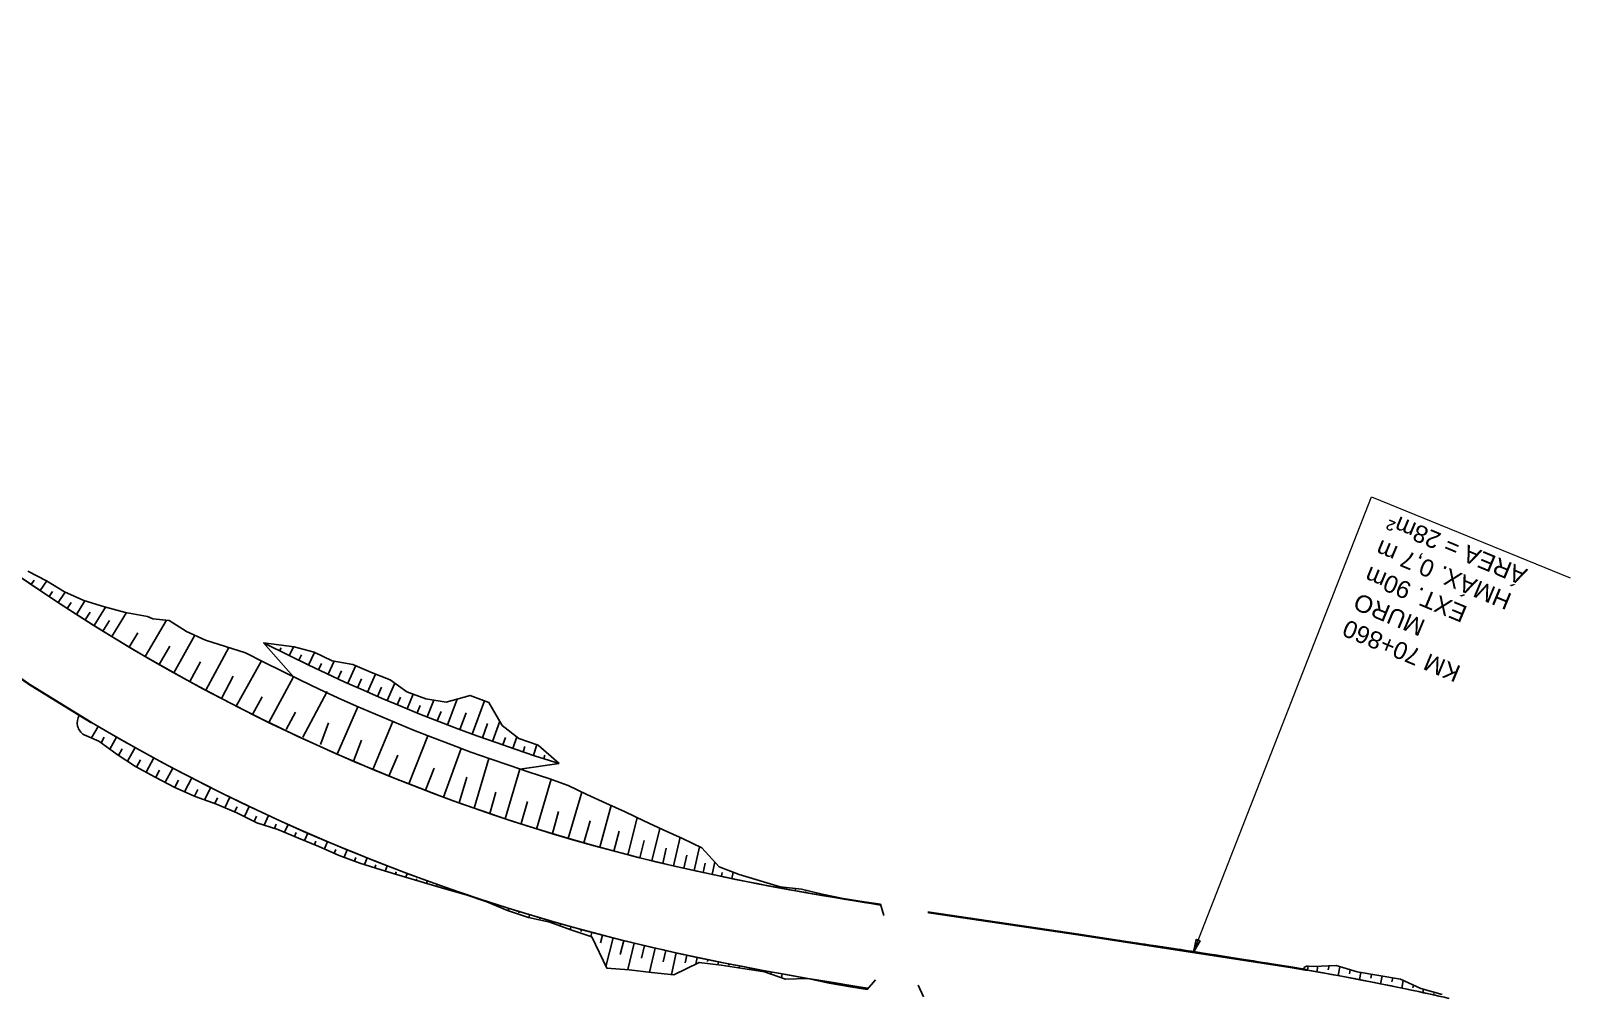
# Model space of a CAD drawing. Header units: metres. Extents: x 288738 to 324331, y 7399322 to 7465117.
# Drawn here: x 302186.7 to 302543.3, y 7441407.3 to 7441630.5 of the extents above; entities that cross this region are included whole.
import ezdxf

# ---------------------------------------------------------------- set-up
doc = ezdxf.new("R2010")
doc.units = ezdxf.units.M
doc.header["$LTSCALE"] = 10
for name, color, linetype in [('F-HZ-ATERRO-TALUDE', 110, 'Continuous'), ('F-HZ-CORTE-TALUDE', 10, 'Continuous'), ('F-HZ-MUROS', 210, 'Continuous'), ('F-HZ-PIANO-CORTE', 10, 'Continuous'), ('F-HZ-TALUDE', 2, 'Continuous')]:
    doc.layers.add(name, color=color, linetype=linetype)
doc.layers.add('U-HZ-TEXTO-MUROS', color=2, linetype='Continuous', lineweight=0)
doc.styles.add('ARIAL', font='arial.ttf')
doc.styles.add('DIM', font='arial.ttf', dxfattribs={"width": 0.8})
doc.dimstyles.new('U-1_2000', dxfattribs={"dimscale": 2, "dimtxt": 1.5, "dimasz": 0.75, "dimexe": 0.75, "dimexo": 0.75, "dimgap": 0.25, "dimtad": 1, "dimzin": 4, "dimtxsty": 'DIM', "dimblk": 'ARCHTICK', "dimcen": 0.7, "dimdle": 0.75, "dimclrd": 256, "dimclre": 256, "dimclrt": 256, "dimaunit": 1, "dimadec": 3, "dimazin": 2, "dimtfac": 1, "dimtofl": 0, "dimtmove": 0, "dimatfit": 3, "dimldrblk": 'CLOSEDBLANK', "dimfxl": 0, "dimtolj": 1, "dimtzin": 0, "dimlwd": -1, "dimlwe": -1, "dimarcsym": 0})

# ---------------------------------------------------------------- blocks, each defined once
blk = doc.blocks.new('_ArchTick')
at = {"color": 0, "linetype": 'ByBlock', "const_width": 0.15}
blk.add_lwpolyline([(-0.5, -0.5), (0.5, 0.5)], dxfattribs=at)

msp = doc.modelspace()

# ---------------------------------------------------------------- linework, layer by layer
at = {"layer": 'F-HZ-ATERRO-TALUDE', "linetype": 'Continuous', "lineweight": -3}
for p, q in [((302186.776, 7441502.17), (302187.456, 7441503.167)), ((302188.841, 7441500.762), (302190.348, 7441502.999)), ((302190.933, 7441499.37), (302191.711, 7441500.539)), ((302193.025, 7441497.979), (302194.639, 7441500.435)), ((302195.115, 7441496.621), (302196.01, 7441498)), ((302197.203, 7441495.268), (302199.186, 7441498.361)), ((302199.252, 7441493.968), (302200.417, 7441495.806)), ((302201.308, 7441492.668), (302203.978, 7441496.936)), ((302205.426, 7441490.123), (302208.817, 7441495.679)), ((302203.364, 7441491.396), (302204.88, 7441493.849)), ((302213.166, 7441485.507), (302218.072, 7441493.925)), ((302209.457, 7441487.69), (302211.414, 7441490.946)), ((302216.428, 7441483.63), (302218.88, 7441487.922)), ((302219.752, 7441481.751), (302224.626, 7441490.456)), ((302227.215, 7441477.663), (302232.502, 7441487.549)), ((302234.211, 7441474.004), (302240.073, 7441484.475)), ((302244.289, 7441486.834), (302244.614, 7441487.479)), ((302246.524, 7441485.712), (302247.548, 7441487.78)), ((302248.77, 7441484.615), (302249.379, 7441485.864)), ((302251.017, 7441483.52), (302252.406, 7441486.408)), ((302255.537, 7441481.381), (302256.946, 7441484.403)), ((302223.487, 7441479.682), (302225.996, 7441484.266)), ((302230.817, 7441475.754), (302233.54, 7441480.916)), ((302241.818, 7441470.204), (302247.48, 7441480.793)), ((302253.276, 7441482.448), (302253.963, 7441483.899)), ((302257.807, 7441480.335), (302258.643, 7441482.155)), ((302260.081, 7441479.296), (302261.93, 7441483.387)), ((302264.65, 7441477.264), (302266.479, 7441481.442)), ((302249.645, 7441466.811), (302255.318, 7441477.419)), ((302262.363, 7441478.275), (302263.281, 7441480.339)), ((302266.943, 7441476.269), (302267.858, 7441478.392)), ((302269.242, 7441475.286), (302270.949, 7441479.314)), ((302238.02, 7441472.079), (302240.237, 7441476.131)), ((302271.546, 7441474.316), (302272.282, 7441476.082)), ((302273.857, 7441473.362), (302275.251, 7441476.763)), ((302276.172, 7441472.418), (302276.874, 7441474.161)), ((302278.494, 7441471.493), (302280.035, 7441475.38)), ((302283.153, 7441469.678), (302285.433, 7441475.634)), ((302288.922, 7441467.515), (302291.748, 7441475.229)), ((302245.79, 7441468.58), (302248.009, 7441472.635)), ((302280.819, 7441470.574), (302281.677, 7441472.775)), ((302286.033, 7441468.583), (302287.481, 7441472.449)), ((302293.627, 7441465.822), (302295.272, 7441470.482)), ((302291.273, 7441466.662), (302292.466, 7441469.982)), ((302295.988, 7441464.999), (302296.589, 7441466.735)), ((302298.351, 7441464.184), (302299.268, 7441466.881)), ((302300.722, 7441463.39), (302301.135, 7441464.63)), ((302303.094, 7441462.602), (302303.888, 7441465.03)), ((302289.361, 7441450.359), (302292.738, 7441461.892)), ((302296.571, 7441447.863), (302299.958, 7441459.429)), ((302305.474, 7441461.838), (302305.719, 7441462.602)), ((302303.823, 7441445.509), (302307.205, 7441457.056)), ((302292.968, 7441449.116), (302294.361, 7441454.029)), ((302311.137, 7441443.367), (302314.277, 7441454.087)), ((302300.236, 7441446.808), (302301.681, 7441451.908)), ((302307.488, 7441444.455), (302308.934, 7441449.555)), ((302318.47, 7441441.289), (302321.123, 7441450.965)), ((302314.802, 7441442.313), (302316.248, 7441447.413)), ((302324.926, 7441439.572), (302327.138, 7441448.148)), ((302330.546, 7441438.16), (302332.378, 7441445.669)), ((302321.706, 7441440.41), (302322.927, 7441445.004)), ((302327.735, 7441438.856), (302328.743, 7441442.876)), ((302335.518, 7441436.978), (302337.058, 7441443.616)), ((302333.032, 7441437.564), (302333.873, 7441441.098)), ((302337.927, 7441436.429), (302338.617, 7441439.478)), ((302340.323, 7441435.89), (302341.543, 7441441.407)), ((302344.462, 7441434.994), (302345.085, 7441437.926)), ((302342.442, 7441435.428), (302342.91, 7441437.591)), ((302346.631, 7441434.537), (302346.829, 7441435.492)), ((302349.052, 7441434.04), (302349.356, 7441435.536)), ((302361.27, 7441431.682), (302361.302, 7441431.857)), ((302363.727, 7441431.237), (302363.815, 7441431.724)), ((302366.187, 7441430.8), (302366.232, 7441431.051)), ((302292.638, 7441428.672), (302292.602, 7441428.562)), ((302295.019, 7441427.911), (302294.967, 7441427.749)), ((302368.648, 7441430.37), (302368.713, 7441430.748)), ((302371.111, 7441429.948), (302371.133, 7441430.082)), ((302373.575, 7441429.533), (302373.604, 7441429.708)), ((302376.04, 7441429.124), (302376.052, 7441429.192)), ((302378.508, 7441428.721), (302378.532, 7441428.867)), ((302380.976, 7441428.323), (302380.99, 7441428.41)), ((302383.445, 7441427.93), (302383.479, 7441428.145)), ((302297.4, 7441427.151), (302297.235, 7441426.624)), ((302299.79, 7441426.416), (302299.7, 7441426.124)), ((302302.18, 7441425.681), (302301.988, 7441425.047)), ((302304.577, 7441424.973), (302304.505, 7441424.728)), ((302306.975, 7441424.264), (302306.875, 7441423.921)), ((302309.38, 7441423.582), (302309.305, 7441423.32)), ((302311.785, 7441422.9), (302311.587, 7441422.189)), ((302314.197, 7441422.243), (302314.082, 7441421.819)), ((302316.61, 7441421.588), (302316.348, 7441420.605)), ((302319.088, 7441420.942), (302318.615, 7441419.125)), ((302321.567, 7441420.298), (302319.884, 7441413.679)), ((302323.993, 7441419.694), (302323.179, 7441416.42)), ((302326.42, 7441419.093), (302324.93, 7441412.955)), ((302328.852, 7441418.515), (302328.159, 7441415.592)), ((302331.285, 7441417.941), (302329.995, 7441412.369)), ((302333.723, 7441417.388), (302333.122, 7441414.732)), ((302336.162, 7441416.838), (302335.045, 7441411.785)), ((302338.605, 7441416.308), (302338.226, 7441414.555)), ((302341.049, 7441415.783), (302340.715, 7441414.198)), ((302343.497, 7441415.274), (302343.401, 7441414.811)), ((302345.946, 7441414.771), (302345.799, 7441414.043)), ((302348.398, 7441414.283), (302348.341, 7441413.995)), ((302350.851, 7441413.801), (302350.765, 7441413.356)), ((302353.306, 7441413.332), (302353.272, 7441413.15)), ((302355.763, 7441412.869), (302355.706, 7441412.564)), ((302368.057, 7441410.565), (302368.067, 7441410.625)), ((302370.503, 7441410.048), (302370.54, 7441410.269)), ((302372.959, 7441409.581), (302372.982, 7441409.721)), ((302375.422, 7441409.153), (302375.471, 7441409.459)), ((302377.89, 7441408.754), (302377.914, 7441408.908)), ((302380.361, 7441408.38), (302380.407, 7441408.668))]:
    msp.add_line(p, q, dxfattribs=at)
for points, elevation in [([(302257.661, 7441462.856), (302262.439, 7441473.863)], 721), ([(302253.755, 7441465.08), (302255.604, 7441470.16)], 721), ([(302265.862, 7441459.349), (302270.518, 7441470.409)], 721), ([(302274.217, 7441455.98), (302278.626, 7441467.14)], 722), ([(302269.616, 7441457.807), (302271.691, 7441462.668)], 722), ([(302278.121, 7441454.498), (302280.103, 7441459.658)], 723), ([(302285.89, 7441451.595), (302287.661, 7441457.506)], 724)]:
    msp.add_lwpolyline(points, dxfattribs=dict(at, elevation=elevation))
for points in [[(302261.406, 7441461.228), (302263.256, 7441466.077)], [(302282.227, 7441452.932), (302286.387, 7441464.188)]]:
    msp.add_lwpolyline(points, dxfattribs=at)
at = {"layer": 'F-HZ-CORTE-TALUDE', "linetype": 'Continuous', "lineweight": -3}
for p, q in [((302358.222, 7441412.417), (302358.173, 7441412.15)), ((302360.682, 7441411.972), (302360.516, 7441411.043))]:
    msp.add_line(p, q, dxfattribs=at)
at = {"layer": 'F-HZ-MUROS'}
msp.add_line((302380.361, 7441408.38), (302382.298, 7441410.619, 1848.456), dxfattribs=at)
at = {"layer": 'F-HZ-MUROS', "linetype": 'Continuous', "lineweight": -3, "const_width": 0.5}
for points in [[(302200.686, 7441470.182), (302186.415, 7441478.972), (302158.568, 7441498.353)], [(302482.41, 7441412.84), (302478.65, 7441413.491), (302429.014, 7441421.133), (302394.424, 7441426.243)]]:
    msp.add_lwpolyline(points, dxfattribs=at)
at = {"layer": 'F-HZ-MUROS'}
for points in [[(302383.479, 7441428.145), (302384.241, 7441425.493)], [(302393.426, 7441406.617), (302392.214, 7441409.324)]]:
    msp.add_lwpolyline(points, dxfattribs=at)
at = {"layer": 'F-HZ-PIANO-CORTE'}
for p, q in [((302200.693, 7441466.624), (302202.26, 7441469.297)), ((302202.919, 7441465.511), (302203.655, 7441466.782)), ((302204.94, 7441464.039), (302206.534, 7441466.825)), ((302206.973, 7441462.585), (302207.825, 7441464.093)), ((302209.064, 7441461.215), (302210.838, 7441464.394)), ((302211.167, 7441459.865), (302212.083, 7441461.528)), ((302213.373, 7441458.688), (302215.176, 7441462.005)), ((302217.795, 7441456.355), (302219.546, 7441459.659)), ((302215.579, 7441457.511), (302216.467, 7441459.166)), ((302220.011, 7441455.198), (302220.874, 7441456.848)), ((302222.286, 7441454.16), (302223.938, 7441457.361)), ((302224.561, 7441453.124), (302225.351, 7441454.675)), ((302226.911, 7441452.273), (302228.341, 7441455.118)), ((302229.267, 7441451.439), (302229.906, 7441452.726)), ((302231.571, 7441450.47), (302232.771, 7441452.921)), ((302233.865, 7441449.476), (302234.434, 7441450.654)), ((302236.12, 7441448.398), (302237.245, 7441450.762)), ((302240.705, 7441446.432), (302241.734, 7441448.655)), ((302238.365, 7441447.297), (302238.928, 7441448.497)), ((302243.082, 7441445.656), (302243.53, 7441446.638)), ((302245.415, 7441444.762), (302246.241, 7441446.598)), ((302247.726, 7441443.809), (302248.119, 7441444.695)), ((302250.038, 7441442.859), (302250.791, 7441444.581)), ((302252.352, 7441441.912), (302252.713, 7441442.751)), ((302254.653, 7441440.934), (302255.364, 7441442.612)), ((302256.943, 7441439.932), (302257.301, 7441440.789)), ((302259.26, 7441438.997), (302259.958, 7441440.693)), ((302261.605, 7441438.13), (302261.934, 7441438.941)), ((302263.964, 7441437.302), (302264.571, 7441438.824)), ((302266.339, 7441436.52), (302266.611, 7441437.215)), ((302268.721, 7441435.765), (302269.201, 7441437.006)), ((302271.117, 7441435.049), (302271.32, 7441435.584)), ((302273.514, 7441434.342), (302273.85, 7441435.239)), ((302275.917, 7441433.65), (302276.05, 7441434.013)), ((302278.316, 7441432.947), (302278.523, 7441433.52)), ((302280.707, 7441432.218), (302280.79, 7441432.45)), ((302283.102, 7441431.5), (302283.224, 7441431.849)), ((302285.508, 7441430.822), (302285.545, 7441430.929)), ((302482.574, 7441413.777), (302482.41, 7441412.84)), ((302484.829, 7441413.75), (302484.597, 7441412.451)), ((302487.392, 7441413.849), (302487.225, 7441412.929)), ((302489.901, 7441413.637), (302489.517, 7441411.559)), ((302492.312, 7441412.892), (302492.143, 7441411.996)), ((302494.744, 7441412.263), (302494.431, 7441410.634)), ((302497.218, 7441411.856), (302497.051, 7441411.006)), ((302499.691, 7441411.443), (302499.338, 7441409.673)), ((302502.164, 7441411.02), (302501.976, 7441410.098)), ((302504.6, 7441410.418), (302504.237, 7441408.673)), ((302506.94, 7441409.366), (302506.811, 7441408.761)), ((302509.295, 7441408.406), (302509.127, 7441407.634)), ((302511.708, 7441407.721), (302511.638, 7441407.408))]:
    msp.add_line(p, q, dxfattribs=at)
at = {"layer": 'F-HZ-TALUDE', "linetype": 'Continuous', "lineweight": -3}
for points in [[(302383.545, 7441427.914), (302382.535, 7441428.073), (302380.007, 7441428.477), (302377.481, 7441428.886), (302374.958, 7441429.3), (302372.438, 7441429.721), (302369.92, 7441430.148), (302367.406, 7441430.583), (302364.895, 7441431.025), (302362.387, 7441431.476), (302359.882, 7441431.934), (302357.38, 7441432.402), (302354.883, 7441432.879), (302352.388, 7441433.366), (302349.898, 7441433.863), (302347.411, 7441434.371), (302344.929, 7441434.889), (302342.451, 7441435.42), (302339.977, 7441435.962), (302337.507, 7441436.516), (302335.042, 7441437.084), (302332.569, 7441437.667, -0.1953922), (302062.758, 7441630.472)], [(302380.586, 7441408.64), (302379.482, 7441408.814), (302376.913, 7441409.224), (302374.343, 7441409.64), (302371.772, 7441410.062), (302369.2, 7441410.492), (302366.627, 7441410.929), (302364.054, 7441411.373), (302361.481, 7441411.826), (302358.907, 7441412.288), (302356.333, 7441412.76), (302353.76, 7441413.241), (302351.186, 7441413.733), (302348.612, 7441414.235), (302346.039, 7441414.748), (302343.466, 7441415.274), (302340.894, 7441415.811), (302338.323, 7441416.361), (302335.753, 7441416.925), (302333.184, 7441417.502), (302330.617, 7441418.093), (302328.065, 7441418.695, -0.0750872), (302200.703, 7441470.21)], [(302515.21, 7441406.277, 0.0045492), (302505.729, 7441408.364, 0.0041452), (302495.317, 7441410.466, 0.0033261), (302486.013, 7441412.2, 0.0029128), (302475.399, 7441414.042, 0.0020826), (302466.547, 7441415.487, 0.0016664), (302455.506, 7441417.204, 0.0008333), (302448.882, 7441418.201, 0.0004167), (302435.677, 7441420.154), (302410.499, 7441423.856), (302407.946, 7441424.231), (302405.395, 7441424.607), (302402.846, 7441424.983), (302400.298, 7441425.361), (302397.752, 7441425.74), (302395.214, 7441426.12), (302394.423, 7441426.24)]]:
    msp.add_lwpolyline(points, format="xyb", dxfattribs=at)
for points in [[(302350.524, 7441433.738), (302345.708, 7441434.727), (302340.908, 7441435.758), (302336.124, 7441436.835), (302331.358, 7441437.959), (302326.607, 7441439.136), (302321.87, 7441440.366), (302317.146, 7441441.648), (302312.438, 7441442.983), (302307.744, 7441444.37), (302303.066, 7441445.81), (302298.404, 7441447.301), (302293.759, 7441448.844), (302289.132, 7441450.438), (302284.522, 7441452.084), (302279.931, 7441453.78), (302275.36, 7441455.528), (302270.808, 7441457.326), (302266.276, 7441459.175), (302261.765, 7441461.074), (302257.275, 7441463.023), (302252.807, 7441465.022), (302248.362, 7441467.071), (302243.94, 7441469.168), (302239.542, 7441471.315), (302235.167, 7441473.51), (302230.817, 7441475.754), (302226.493, 7441478.046), (302222.194, 7441480.386), (302217.921, 7441482.774), (302213.676, 7441485.208), (302210.632, 7441486.993), (302209.457, 7441487.69), (302205.267, 7441490.219), (302201.104, 7441492.794), (302196.971, 7441495.415), (302192.867, 7441498.082), (302188.793, 7441500.794), (302184.749, 7441503.552)], [(302236.357, 7441486.347), (302231.727, 7441487.791), (302227.115, 7441489.308), (302222.758, 7441491.317), (302218.707, 7441493.869), (302214.899, 7441494.205), (302213.663, 7441494.749), (302208.625, 7441495.716), (302203.738, 7441496.999), (302198.914, 7441498.442), (302194.467, 7441500.515), (302190.298, 7441503.029), (302185.961, 7441505.308)], [(302309.048, 7441460.694), (302304.153, 7441464.935), (302299.74, 7441466.52), (302295.824, 7441469.517), (302292.786, 7441474.83), (302288.469, 7441476.491), (302282.895, 7441474.917), (302278.177, 7441475.681), (302273.789, 7441477.303), (302269.885, 7441480.067), (302265.557, 7441481.814), (302261.276, 7441483.671), (302256.501, 7441484.478), (302252.267, 7441486.473), (302247.682, 7441487.762), (302240.567, 7441488.702)], [(302309.048, 7441460.694), (302303.363, 7441462.513), (302298.887, 7441464), (302294.428, 7441465.536), (302289.986, 7441467.122), (302285.561, 7441468.757), (302281.156, 7441470.441), (302276.769, 7441472.174), (302272.402, 7441473.956), (302268.055, 7441475.786), (302263.728, 7441477.664), (302259.423, 7441479.591), (302255.139, 7441481.565), (302250.878, 7441483.586), (302246.639, 7441485.655), (302240.567, 7441488.702)], [(302306.658, 7441457.259), (302302.123, 7441458.71), (302297.605, 7441460.211), (302293.104, 7441461.762), (302288.62, 7441463.362), (302284.154, 7441465.013), (302279.707, 7441466.713), (302275.279, 7441468.462), (302270.87, 7441470.261), (302266.482, 7441472.108), (302262.115, 7441474.004), (302257.769, 7441475.949), (302253.445, 7441477.941), (302249.143, 7441479.982), (302244.864, 7441482.07), (302240.609, 7441484.205)], [(302200.703, 7441470.21), (302203.881, 7441468.347), (302208.315, 7441465.804), (302212.776, 7441463.311), (302217.266, 7441460.867), (302221.782, 7441458.474), (302226.324, 7441456.131), (302230.892, 7441453.838), (302235.485, 7441451.597), (302240.103, 7441449.406), (302244.745, 7441447.267), (302249.411, 7441445.18), (302254.099, 7441443.144), (302258.81, 7441441.161), (302263.542, 7441439.231), (302268.295, 7441437.353), (302273.07, 7441435.528), (302277.864, 7441433.756), (302282.677, 7441432.037), (302287.51, 7441430.372), (302292.36, 7441428.761), (302297.228, 7441427.204), (302302.113, 7441425.701), (302307.015, 7441424.252), (302311.932, 7441422.858), (302316.865, 7441421.519), (302321.812, 7441420.235), (302326.773, 7441419.005), (302331.745, 7441417.833), (302336.722, 7441416.713), (302341.703, 7441415.642), (302346.687, 7441414.619), (302351.673, 7441413.64), (302356.66, 7441412.7), (302361.646, 7441411.797)], [(302287.474, 7441430.267), (302282.544, 7441431.658), (302277.645, 7441433.152), (302272.711, 7441434.573), (302267.787, 7441436.044), (302262.907, 7441437.649), (302258.092, 7441439.429), (302253.39, 7441441.487), (302248.64, 7441443.431), (302243.893, 7441445.39), (302238.977, 7441446.997), (302234.362, 7441449.261), (302229.639, 7441451.307), (302224.75, 7441453.038), (302220.056, 7441455.175), (302215.488, 7441457.559), (302210.942, 7441459.985), (302206.622, 7441462.815), (302202.437, 7441465.862), (302199.015, 7441467.358)], [(302350.774, 7441434.981), (302346.142, 7441436.794), (302342.09, 7441441.133), (302337.63, 7441443.368), (302333.137, 7441445.315), (302328.701, 7441447.387), (302324.303, 7441449.527), (302319.887, 7441451.524), (302315.485, 7441453.509), (302311.129, 7441455.594)], [(302383.545, 7441427.914), (302383.445, 7441427.93), (302379.695, 7441428.527), (302374.804, 7441429.326), (302369.924, 7441430.148), (302365.055, 7441430.997), (302360.198, 7441431.876), (302355.354, 7441432.789), (302350.524, 7441433.738)], [(302383.479, 7441428.145), (302379.719, 7441428.679), (302374.826, 7441429.455), (302369.978, 7441430.46), (302365.155, 7441431.558), (302360.252, 7441432.166)], [(302361.454, 7441410.714), (302356.607, 7441412.416), (302351.596, 7441413.239), (302346.553, 7441413.951), (302341.478, 7441414.57), (302335.624, 7441411.718), (302330.472, 7441412.313), (302325.302, 7441412.927), (302320.057, 7441413.318), (302316.6, 7441420.521), (302311.731, 7441422.135), (302306.916, 7441423.912), (302301.921, 7441425.063), (302297.064, 7441426.681), (302292.332, 7441428.676)], [(302482.41, 7441412.84), (302478.65, 7441413.491), (302473.672, 7441414.33), (302468.696, 7441415.143), (302463.722, 7441415.934), (302458.751, 7441416.707), (302453.784, 7441417.466), (302448.82, 7441418.21), (302443.862, 7441418.946), (302438.909, 7441419.678), (302433.961, 7441420.406), (302414.174, 7441423.315), (302409.227, 7441424.043), (302404.285, 7441424.77), (302399.351, 7441425.502), (302396.338, 7441425.952), (302394.424, 7441426.24), (302394.423, 7441426.24)], [(302513.487, 7441406.67), (302508.518, 7441407.769), (302503.545, 7441408.82), (302498.568, 7441409.829), (302493.59, 7441410.798), (302488.61, 7441411.729), (302483.63, 7441412.625), (302482.41, 7441412.84), (302478.65, 7441413.491), (302473.672, 7441414.33), (302468.696, 7441415.143), (302463.722, 7441415.934), (302458.751, 7441416.707), (302453.784, 7441417.466), (302448.82, 7441418.21), (302443.862, 7441418.946), (302438.909, 7441419.678), (302433.961, 7441420.406), (302414.174, 7441423.315), (302409.227, 7441424.043), (302404.285, 7441424.77), (302399.351, 7441425.502)], [(302513.603, 7441407.183), (302508.693, 7441408.577), (302503.937, 7441410.716), (302498.915, 7441411.576), (302493.896, 7441412.403), (302489.01, 7441413.912), (302483.822, 7441413.711), (302482.574, 7441413.777)], [(302361.646, 7441411.797), (302366.632, 7441410.928), (302371.615, 7441410.088), (302376.596, 7441409.275)], [(302380.361, 7441408.38), (302376.545, 7441408.958), (302371.571, 7441409.822), (302366.622, 7441410.869)], [(302380.586, 7441408.64), (302380.407, 7441408.668), (302376.596, 7441409.275)]]:
    msp.add_lwpolyline(points, dxfattribs=at)
at = {"layer": 'F-HZ-TALUDE'}
for points in [[(302240.567, 7441488.702), (302247.48, 7441480.793)], [(302236.357, 7441486.347), (302240.609, 7441484.205)], [(302309.048, 7441460.694), (302299.958, 7441459.429)], [(302311.129, 7441455.594), (302306.658, 7441457.259)], [(302360.252, 7441432.166), (302350.774, 7441434.981)], [(302287.474, 7441430.267), (302292.332, 7441428.676)], [(302366.622, 7441410.869), (302361.454, 7441410.714)]]:
    msp.add_lwpolyline(points, dxfattribs=at)
for points in [[(302199.015, 7441467.358, -0.41945), (302197.893, 7441471.902, -12.9000421)], [(302482.574, 7441413.777, 0.4148969), (302481.472, 7441413.002, -30.1468742)]]:
    msp.add_lwpolyline(points, format="xyb", dxfattribs=at)

# ---------------------------------------------------------------- texts
at = {"layer": 'U-HZ-TEXTO-MUROS', "linetype": 'Continuous', "lineweight": -3, "insert": (302501.918, 7441518.843, -738.237), "char_height": 4, "attachment_point": 9, "rotation": 157.43001, "style": 'ARIAL'}
msp.add_mtext('KM 70+860\\PMURO \\P\\pi-16,l16,t16;EXT.^I90m\\P\\pi0,l0,tz;HMÁX. 0,7 m\\PÁREA = 28m²', dxfattribs=at)

# ---------------------------------------------------------------- leaders
at = {"layer": 'U-HZ-TEXTO-MUROS', "linetype": 'Continuous', "lineweight": -3}
msp.add_leader([(302456.01, 7441416.976, 738.237), (302497.229, 7441522.455, 738.237), (302543.261, 7441503.74, 738.237)], dimstyle='U-1_2000', override={"dimscale": 1, "dimasz": 3}, dxfattribs=at)

doc.saveas('drawing.dxf')
